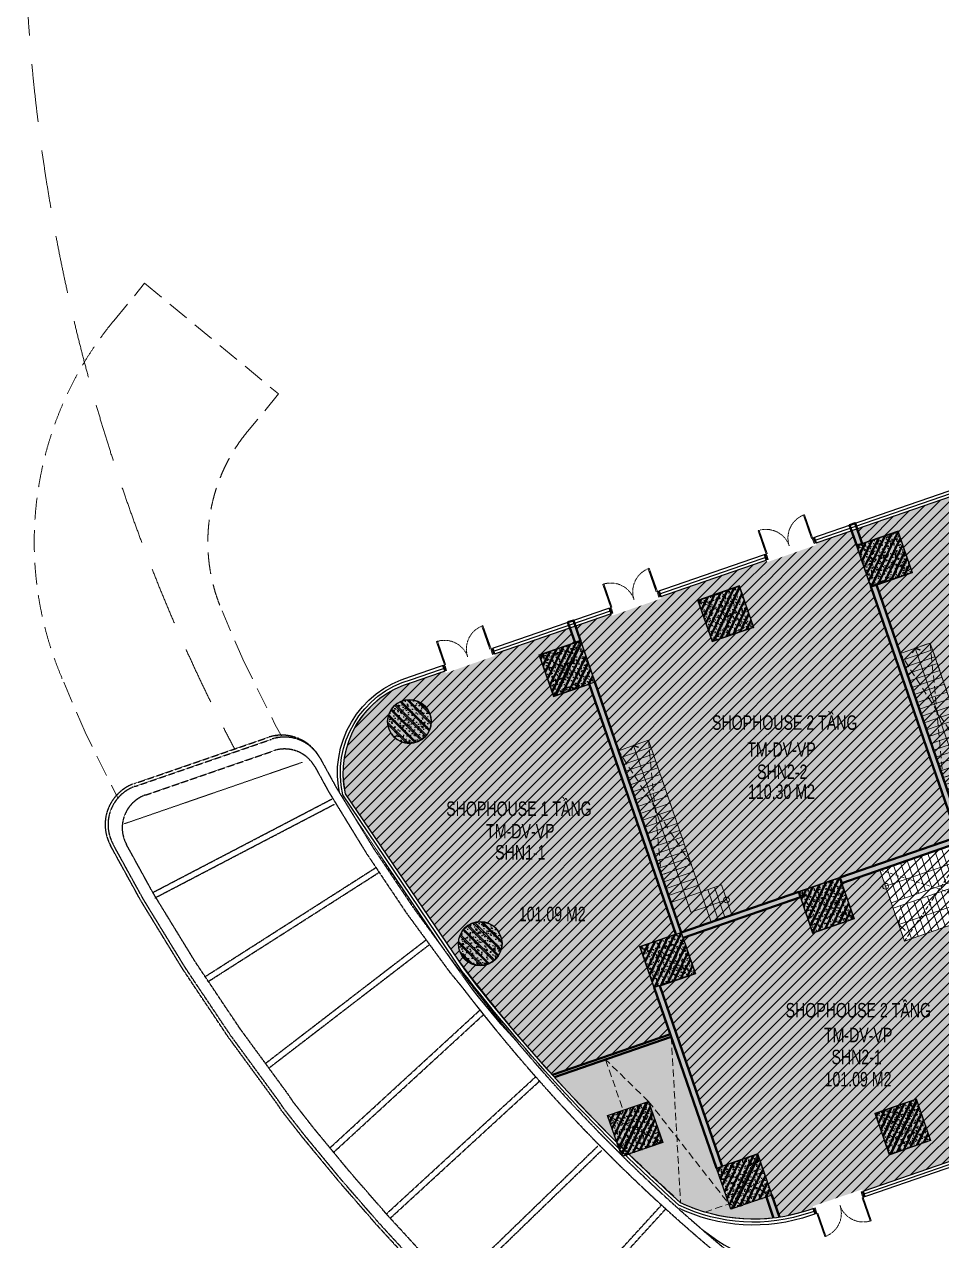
# Model space of a CAD drawing. Header units: millimetres. Extents: x -11451263 to 11578383104, y -507 to 1450429.
# Drawn here: x 11373543 to 11405246, y 1038542 to 1080557 of the extents above; entities that cross this region are included whole.
import ezdxf

# ---------------------------------------------------------------- set-up
doc = ezdxf.new("R2010")
doc.units = ezdxf.units.MM
doc.header["$MEASUREMENT"] = 0
for name, pattern in [('DASH', [0.35, 0.25, -0.1]), ('DASH2-1', [3, 2, -1]), ('DASHED2', [0.375, 0.25, -0.125]), ('HIDDEN', [0.375, 0.25, -0.125]), ('HIDDEN2', [0.1875, 0.125, -0.0625])]:
    doc.linetypes.add(name, pattern=pattern)
doc.layers.get('0').update_dxf_attribs({"linetype": 'CONTINUOUS', "lineweight": 13})
doc.layers.get('Defpoints').update_dxf_attribs({"color": 5, "linetype": 'CONTINUOUS', "lineweight": 13})
for name, color, linetype in [('A-GLAZ', 135, 'CONTINUOUS'), ('AFP-KERB-LINE', 2, 'CONTINUOUS'), ('canopy', 2, 'DASH'), ('xref.asix of  podium$0$xref.asix of  podium$0$AUDIT_I_220805193045-5', 6, 'CONTINUOUS'), ('xref.asix of  podium$0$xref.asix of  podium$0$KC2-DIM', 251, 'CONTINUOUS'), ('xref.asix of  podium$0$xref.asix of  podium$0$KT-Net cot vach', 6, 'CONTINUOUS')]:
    doc.layers.add(name, color=color, linetype=linetype)
for name, color, linetype, lineweight in [('CUA', 37, 'CONTINUOUS', 13), ('D-building block', 8, 'CONTINUOUS', 13), ('DO DIEN TICH THONG THUY', 141, 'CONTINUOUS', 13), ('KAKA FIX', 2, 'CONTINUOUS', 13), ('KT-Chu viet', 255, 'CONTINUOUS', 20), ('KT-Chu viet 2', 6, 'CONTINUOUS', 20), ('KT-Kich thuoc', 159, 'CONTINUOUS', 18), ('KT-Net cat', 1, 'CONTINUOUS', 40), ('KT-Net khuat', 8, 'HIDDEN', 18), ('KT-Net thay', 7, 'CONTINUOUS', 25), ('KT-Net to mau', 159, 'CONTINUOUS', 18), ('SPE-MEP-HVAC', 140, 'CONTINUOUS', 0)]:
    doc.layers.add(name, color=color, linetype=linetype, lineweight=lineweight)
doc.styles.add('Xref_ST_MBDV Cot vach 30.7.2022$0$Arial', font='arial.ttf', dxfattribs={"width": 0.7})
pattern_1 = [(45, (0, 0), (-176.7766952966369, 176.7766952966369), [])]

# ---------------------------------------------------------------- blocks, each defined once
blk = doc.blocks.new('THANG SH')
at = {"layer": 'D-building block', "color": 3, "linetype": 'DASHED2', "ltscale": 1000}
for points in [[(-6640.500751799904, 1099.999999977648), (-2099.999999993481, -2.421438694000244e-08)], [(-2099.999999993481, 1099.999999977648), (-6640.500751800369, 2.980232238769531e-08)]]:
    blk.add_lwpolyline(points, dxfattribs=at)
blk.add_lwpolyline([(-6640.500751799904, 5.587935447692871e-09), (-6640.500751799438, 1099.999999955297), (-2099.999999993481, 1099.999999951571), (-2099.999999993015, -5.029141902923584e-08)], close=True, dxfattribs=at)
at = {"layer": 'Defpoints', "color": 252}
blk.add_line((6.05359673500061e-09, 1849.999999951571), (-4.656612873077393e-10, -3.725290298461914e-08), dxfattribs=at)
for points in [[(-6640.500751799438, 549.9999999776483), (-549.9999999925494, 549.9999999757856), (-549.9999999934807, 1849.999999947846)], [(-1099.999999993015, -4.470348358154297e-08), (-1099.999999992549, 1849.999999949709)], [(5.587935447692871e-09, 1849.999999951571), (-1099.999999993015, 1849.999999949709)], [(6.05359673500061e-09, 1599.999999951571), (-1099.999999993481, 1599.999999951571)], [(6.51925802230835e-09, 1349.999999951571), (-1099.999999993481, 1349.999999951571)], [(0, 1.862645149230957e-09), (-6640.500751799904, 8.734254341450418e-09), (-6640.500751799904, 1099.999999953434), (6.984919309616089e-09, 1099.999999953434)], [(-6390.500751799904, -4.842877388000488e-08), (-6390.500751799904, 1099.999999951571)], [(-6140.500751799438, -4.842877388000488e-08), (-6140.500751798972, 1099.999999953434)], [(-5890.500751798972, -4.842877388000488e-08), (-5890.500751798972, 1099.999999951571)], [(-5640.500751798972, -4.842877388000488e-08), (-5640.500751798972, 1099.999999953434)], [(-5390.500751798972, -4.656612873077393e-08), (-5390.500751798507, 1099.999999953434)], [(-5140.500751798507, -4.656612873077393e-08), (-5140.500751798507, 1099.999999951571)], [(-4849.999999996275, -4.656612873077393e-08), (-4849.999999996275, 1099.999999953434)], [(-4599.99999999674, -4.656612873077393e-08), (-4599.999999996275, 1099.999999951571)], [(-4349.999999996275, -4.656612873077393e-08), (-4349.999999996275, 1099.999999953434)], [(-4099.999999996275, -4.470348358154297e-08), (-4099.999999995809, 1099.999999953434)], [(-3849.999999995809, -4.470348358154297e-08), (-3849.999999995809, 1099.999999951571)], [(-3599.999999994878, -4.842877388000488e-08), (-3599.999999994412, 1099.999999953434)], [(-3349.999999994878, -4.842877388000488e-08), (-3349.999999994412, 1099.999999951571)], [(-3099.999999994412, -4.842877388000488e-08), (-3099.999999994412, 1099.999999951571)], [(-2849.999999994412, -4.842877388000488e-08), (-2849.999999994412, 1099.999999953434)], [(-2599.999999994412, -4.842877388000488e-08), (-2599.999999993946, 1099.999999951571)], [(-2349.999999993946, -4.842877388000488e-08), (-2349.999999993481, 1099.999999953434)], [(-2099.999999993481, -4.842877388000488e-08), (-2099.999999993481, 1099.999999953434)], [(-1849.999999993481, -4.842877388000488e-08), (-1849.999999993481, 1099.999999953434)], [(-1599.999999993481, -4.656612873077393e-08), (-1599.999999993481, 1099.999999953434)], [(-1349.999999993481, -4.656612873077393e-08), (-1349.999999992549, 1099.999999951571)]]:
    blk.add_lwpolyline(points, dxfattribs=at)
at = {"layer": 'Defpoints', "color": 252, "const_width": 50}
blk.add_lwpolyline([(-6520.500747120939, 699.0000000074506), (-6640.500751800835, 549.9999999757856), (-6520.500747121871, 400.9999999459833)], dxfattribs=at)
at = {"layer": 'Defpoints', "color": 252}
blk.add_circle((-549.9999999934807, 1849.999999945983), 100, dxfattribs=at)
blk = doc.blocks.new('ffff')
at = {"layer": 'D-building block', "color": 3, "linetype": 'DASHED2', "ltscale": 500}
for p, q in [((11403961.89998453, 1048892.26770256), (11406374.51445871, 1052475.812232629)), ((11403113.40055577, 1051349.918759848), (11407223.01388747, 1050018.161175341))]:
    blk.add_line(p, q, dxfattribs=at)
blk.add_lwpolyline([(11403961.89998453, 1048892.26770256), (11407223.01388747, 1050018.161175341), (11406374.51445871, 1052475.812232629), (11403113.40055577, 1051349.918759848)], close=True, dxfattribs=at)
at = {"layer": 'Defpoints'}
for p, q in [((11405240.21397074, 1052084.197111665), (11406088.71339887, 1049626.546056215)), ((11404058.65096242, 1051676.26469399), (11404450.26608338, 1050541.96420603)), ((11404294.96356409, 1051757.851177525), (11404686.57868505, 1050623.550689562)), ((11404531.27616575, 1051839.43766106), (11404922.89128671, 1050705.137173096)), ((11404767.58876741, 1051921.024144595), (11405159.20388838, 1050786.72365663)), ((11405003.90136908, 1052002.61062813), (11405395.51649004, 1050868.310140162)), ((11403349.71315743, 1051431.505243385), (11403741.32827839, 1050297.20475543)), ((11403586.0257591, 1051513.09172692), (11403977.64088006, 1050378.791238964)), ((11403822.33836076, 1051594.678210455), (11404213.95348172, 1050460.377722496)), ((11404751.84787125, 1050434.500610044), (11405143.46299221, 1049300.200122075)), ((11404988.16047291, 1050516.087093579), (11405379.77559388, 1049381.78660561)), ((11405224.47307458, 1050597.673577113), (11405616.08819554, 1049463.373089145)), ((11405460.78567624, 1050679.260060648), (11405852.4007972, 1049544.95957268)), ((11403806.5974646, 1050108.154675903), (11404198.21258556, 1048973.854187936)), ((11404042.91006626, 1050189.741159438), (11404434.52518722, 1049055.44067147)), ((11404279.22266792, 1050271.327642973), (11404670.83778889, 1049137.027155005)), ((11404515.53526959, 1050352.914126508), (11404907.15039055, 1049218.61363854))]:
    blk.add_line(p, q, dxfattribs=at)
at = {"layer": 'Defpoints', "color": 252}
blk.add_line((11403113.40055577, 1051349.918759851), (11403961.8999839, 1048892.267704401), dxfattribs=at)
at = {"layer": 'Defpoints'}
for points in [[(11403766.09242342, 1049459.417948383), (11406460.05608237, 1050389.50386068), (11406003.17177521, 1051712.854428163), (11403309.20811625, 1050782.768515864)], [(11405631.8290917, 1050949.896623696), (11403505.01567674, 1050215.618271901)], [(11405697.0982779, 1050760.846544183), (11403570.28486294, 1050026.568192371)], [(11403814.2302156, 1049748.980979328), (11403766.09242342, 1049459.417948386), (11403982.62471761, 1049261.231769511)]]:
    blk.add_lwpolyline(points, dxfattribs=at)
blk.add_circle((11403309.20811626, 1050782.768515859), 100, dxfattribs=at)
blk = doc.blocks.new('PQQQQQ')
at = {"layer": 'SPE-MEP-HVAC', "linetype": 'HIDDEN', "ltscale": 1000}
for p, q in [((-58660.48210121877, -138882.8575668941), (-58340.77324090339, -144609.2753576889)), ((-59446.49122935161, -141111.5500453939), (-60929.08319431171, -139666.0907530315)), ((-59445.80529857054, -141111.1450762742), (-56669.73173132353, -144649.042133661))]:
    blk.add_line(p, q, dxfattribs=at)
blk.add_lwpolyline([(-56668.99392901175, -144648.7874087935), (-58660.48210121877, -138882.8575668941), (-60929.08119439147, -139666.0900625599), (-60325.3412185777, -141414.8033080366), (-59445.80529857054, -141111.1450762742), (-58956.28639736027, -142529.0206862482), (-60128.36621044949, -142933.679048516), (-58340.77324090339, -144609.2753576889, 0.03864266024933982), (-57497.55353997461, -144934.8460641701)], format="xyb", close=True, dxfattribs=at)
blk = doc.blocks.new('*U137')
h = blk.add_hatch()
h.set_pattern_fill('VATLIEU04', color=250, scale=40, style=0, pattern_type=2)
h.set_pattern_definition([(49.99999999999999, (550, -550), (286.9040730403014, -25.10085399303804), [30, -330]), (355, (550, -550), (-55.50053344520001, 300.8768534800047), [24, -264]), (100.4514, (573.908672, -552.091736), (231.4037526856086, 275.7758168243814), [25.496076, -280.4568448]), (46.18420000000001, (550, -470), (426.8964194502578, -66.20760573160723), [45, -495]), (96.6356, (585.574698, -475.5173228), (373.8650822194813, 389.6471483601767), [38.2441152, -420.6852]), (351.1842, (550, -470), (373.8647780534509, 389.6474403701299), [36, -396]), (21, (590, -490), (238.7628208473847, -161.0475562661355), [30, -330]), (326.0000000000001, (590, -490), (97.32613276863269, 290.0600180187412), [24, -264]), (71.4514, (609.8968932, -503.4206424), (336.089051432596, 129.012198683981), [25.496076, -280.4568448]), (37.50000000000001, (550, -550), (4.863942126916267, 133.1575415325246), [0, -260.8, 0, -268, 0, -265]), (7.499999999999999, (550, -550), (105.2278149768594, 157.7646847529441), [0, -152.8, 0, -254.8, 0, -101]), (327.5, (460.8, -550), (213.5289744689636, -9.021948693751902), [0, -100, 0, -312, 0, -414]), (317.5, (420.8, -550), (233.2744677369545, 40.04199293292709), [0, -130, 0, -207.2, 0, -294]), (45, (550, -550), (-120.2081528017131, 120.2081528017131), []), (45, (550, -501), (-120.2081528017131, 120.2081528017131), [])])
h.paths.add_polyline_path([(-475, 475), (1025, 475), (1025, -1025), (-475, -1025)])
at = {"color": 6, "ltscale": 0.25}
blk.add_lwpolyline([(-475, 475), (1025, 475), (1025, -1025), (-475, -1025)], close=True, dxfattribs=at)
at = {"layer": 'Defpoints', "linetype": 'ByBlock', "ltscale": 30}
for p, q in [((1025, 475), (-475, -1025)), ((-475, 475), (1025, -1025))]:
    blk.add_line(p, q, dxfattribs=at)
blk = doc.blocks.new('xref.asix of  podium$0$xref.asix of  podium$0$C1500')
at = {"layer": 'xref.asix of  podium$0$xref.asix of  podium$0$KT-Net cot vach'}
h = blk.add_hatch(dxfattribs=at)
h.set_pattern_fill('1BETONG2-BOP', color=250, scale=50, style=0, pattern_type=2)
h.set_pattern_definition([(49.99999999999999, (103512.2201552597, -41871.032165007), (358.6300913003767, -31.37606749129755), [37.5, -412.5]), (355, (103512.2201552597, -41871.032165007), (-69.3756668065, 376.0960668500059), [30, -330]), (100.4514, (103542.1059952597, -41873.64683500701), (289.2546908570108, 344.7197710304768), [31.870095, -350.571056]), (46.18420000000001, (103512.2201552597, -41771.032165007), (533.6205243128222, -82.75950716450905), [56.25, -618.75]), (96.6356, (103556.6885277597, -41777.928818507), (467.3313527743517, 487.0589354502209), [47.805144, -525.8565]), (351.1842, (103512.2201552597, -41771.032165007), (467.3309725668136, 487.0593004626623), [45, -495]), (21, (103562.2201552597, -41796.032165007), (298.4535260592309, -201.3094453326694), [37.5, -412.5]), (226, (103562.2201552597, -41796.032165007), (335.9410612363429, -182.7699045802956), [29.99999999999999, -329.9999999999999]), (71.4514, (103587.0912717597, -41812.807968007), (420.111314290745, 161.2652483549762), [31.870095, -350.571056]), (67.5, (103512.2201552597, -41871.032165007), (-77.95809165226936, 147.1872309201324), [0, -326, 0, -335, 0, -331.25]), (4.500000000000002, (103512.2201552597, -41871.032165007), (141.6754619393668, 190.0515942692064), [0, -191, 0, -318.5, 0, -126.25]), (327.5, (103400.7201552597, -41871.032165007), (266.9112180862045, -11.27743586718988), [0, -125, 0, -390, 0, -517.5]), (317.5, (103350.7201552597, -41871.032165007), (291.5930846711931, 50.05249116615887), [0, -162.5, 0, -259, 0, -367.5]), (315, (103512.2201552597, -41871.032165007), (150.2601910021414, 150.2601910021414), []), (315, (103512.2201552597, -41809.782165007), (150.2601910021414, 150.2601910021414), [])])
h.paths.add_polyline_path([(-2387.629219849594, 22.25616056041326, 1), (-887.6292198495939, 22.25616056041326, 1)])
at = {"color": 6, "ltscale": 0.25}
blk.add_circle((-1637.629219849594, 22.25616056041326), 749.9999999999657, dxfattribs=at)
blk = doc.blocks.new('*U55')
h = blk.add_hatch()
h.set_pattern_fill('VATLIEU04', color=250, scale=40, style=0, pattern_type=2)
h.set_pattern_definition([(49.99999999999999, (550.0000000000146, 1549.999999999985), (286.9040730403014, -25.10085399303804), [30, -330]), (355, (550.0000000000146, 1549.999999999985), (-55.50053344520001, 300.8768534800047), [24, -264]), (100.4514, (573.9086720000146, 1547.908263999985), (231.4037526856086, 275.7758168243814), [25.496076, -280.4568448]), (46.18420000000001, (550.0000000000146, 1629.999999999985), (426.8964194502578, -66.20760573160723), [45, -495]), (96.6356, (585.5746980000147, 1624.482677199985), (373.8650822194813, 389.6471483601767), [38.2441152, -420.6852]), (351.1842, (550.0000000000146, 1629.999999999985), (373.8647780534509, 389.6474403701299), [36, -396]), (21, (590.0000000000146, 1609.999999999985), (238.7628208473847, -161.0475562661355), [30, -330]), (326.0000000000001, (590.0000000000146, 1609.999999999985), (97.32613276863269, 290.0600180187412), [24, -264]), (71.4514, (609.8968932000146, 1596.579357599985), (336.089051432596, 129.012198683981), [25.496076, -280.4568448]), (37.50000000000001, (550.0000000000146, 1549.999999999985), (4.863942126916267, 133.1575415325246), [0, -260.8, 0, -268, 0, -265]), (7.499999999999999, (550.0000000000146, 1549.999999999985), (105.2278149768594, 157.7646847529441), [0, -152.8, 0, -254.8, 0, -101]), (327.5, (460.8000000000145, 1549.999999999985), (213.5289744689636, -9.021948693751902), [0, -100, 0, -312, 0, -414]), (317.5, (420.8000000000145, 1549.999999999985), (233.2744677369545, 40.04199293292709), [0, -130, 0, -207.2, 0, -294]), (45, (550.0000000000146, 1549.999999999985), (-120.2081528017131, 120.2081528017131), []), (45, (550.0000000000146, 1598.999999999985), (-120.2081528017131, 120.2081528017131), [])])
h.paths.add_polyline_path([(-475, -474.9999999999998), (1025, -475.0000000000146), (1025.000000000015, 1024.999999999985), (-474.9999999999854, 1025)])
at = {"color": 6, "ltscale": 0.25}
blk.add_lwpolyline([(-475, -474.9999999999998), (1025, -475.0000000000146), (1025.000000000015, 1024.999999999985), (-474.9999999999854, 1025)], close=True, dxfattribs=at)
at = {"layer": 'Defpoints', "linetype": 'ByBlock', "ltscale": 30}
for p, q in [((1025, -475.0000000000146), (-474.9999999999854, 1025)), ((-475, -474.9999999999998), (1025.000000000015, 1024.999999999985))]:
    blk.add_line(p, q, dxfattribs=at)
blk = doc.blocks.new('xref.asix of  podium$0$xref.asix of  podium$0$MBCot-PN-flat-22')
at = {"layer": 'xref.asix of  podium$0$xref.asix of  podium$0$AUDIT_I_220805193045-5', "linetype": 'ByBlock', "xscale": -1, "rotation": 289.0471379540017}
blk.add_blockref('*U55', (9284.67389166914, -15387.44053781207), dxfattribs=at)
at = {"layer": 'xref.asix of  podium$0$xref.asix of  podium$0$KC2-DIM'}
for p in [(3292.39369536005, -984.9366813460365), (5739.881037034094, -8656.20833768486)]:
    blk.add_blockref('xref.asix of  podium$0$xref.asix of  podium$0$C1500', p, dxfattribs=at)
at = {"layer": 'xref.asix of  podium$0$xref.asix of  podium$0$KT-Net cot vach', "rotation": 19.04713795399666}
for p in [(17721.48715347238, 4822.358175267698), (12239.03479451314, 2929.551755063003), (6756.582437444478, 1036.745336057153), (15714.61931190267, -7137.365755932406), (10232.16695333645, -9030.172173941275), (18358.02137764543, -14793.89404792245), (12875.56901918165, -16686.70046581817)]:
    blk.add_blockref('*U137', p, dxfattribs=at)
blk = doc.blocks.new('*U222')
at = {"layer": 'CUA'}
for p, q in [((11389388.80297694, 1059678.519636568), (11389426.61868196, 1059691.556984974)), ((11389619.567741, 1059070.533104254), (11389407.71082945, 1059685.038310771)), ((11387857.26692371, 1059150.507026216), (11387819.45121868, 1059137.46967781)), ((11388050.21598274, 1058529.483145496), (11387838.35907119, 1059143.988352013)), ((11389600.65988849, 1059064.014430051), (11389638.47559351, 1059077.051778457)), ((11388069.12383526, 1058536.001819699), (11388031.30813023, 1058522.964471293))]:
    blk.add_line(p, q, dxfattribs=at)
for points in [[(11389671.06896453, 1058982.512515895), (11389633.25325951, 1058969.475167489), (11389356.20960592, 1059773.05889913), (11389394.02531095, 1059786.096247537)], [(11388063.90150125, 1058428.425208731), (11388101.71720627, 1058441.462557137), (11387824.67355269, 1059245.046288778), (11387786.85784766, 1059232.008940372)], [(11389783.54956033, 1058809.66041732), (11389726.82600279, 1058790.104394711), (11389674.65238668, 1058941.437473768), (11389684.10631294, 1058944.69681087), (11389671.06896453, 1058982.512515895), (11389718.33859581, 1058998.809201403)], [(11388081.84283449, 1058222.97973914), (11388138.56639202, 1058242.53576175), (11388086.39277591, 1058393.868840807), (11388076.93884965, 1058390.609503706), (11388063.90150125, 1058428.425208731), (11388016.63186997, 1058412.128523223)]]:
    blk.add_lwpolyline(points, close=True, dxfattribs=at)
at = {"layer": 'CUA', "linetype": 'HIDDEN2'}
for centre, radius, start, end in [((11389671.06896453, 1058982.512515894), 849.9999998541881, 109.0221923855456, 199.022153134279), ((11388063.90150125, 1058428.42520873), 849.9999998530714, 19.02215313427902, 109.0221138238694)]:
    blk.add_arc(centre, radius, start, end, dxfattribs=at)
blk = doc.blocks.new('KHHFG-flat-30')
blk.add_wipeout([(-1755.433520911262, -689.4998415897134), (-1858.9792345480532, -388.7503806229215), (-165.59421178884816, 222.22195894713536), (-56.76490618474804, -93.93208265304543)]).dxf.layer = 'KT-Kich thuoc'
at = {"layer": 'KT-Net cat'}
for p, q in [((-144.7624373324215, 161.6439959092531), (-79.57569530233741, -27.43452921556309)), ((-1846.469163456932, -425.0366823666263), (-1781.282421426848, -614.1152074916754))]:
    blk.add_line(p, q, dxfattribs=at)
at = {"layer": 'CUA'}
blk.add_blockref('*U222', (-11389863.10447915, -1058837.166393539), dxfattribs=at)
blk = doc.blocks.new('*U226')
at = {"layer": 'CUA'}
for p, q in [((11400501.32640354, 1063511.107273351), (11400539.14210857, 1063524.144621757)), ((11400732.0911676, 1062903.120741037), (11400520.23425605, 1063517.625947554)), ((11398969.79035031, 1062983.094662999), (11398931.97464528, 1062970.057314593)), ((11399162.73940935, 1062362.070782279), (11398950.88249779, 1062976.575988796)), ((11400713.18331509, 1062896.602066834), (11400750.99902012, 1062909.63941524)), ((11399181.64726186, 1062368.589456482), (11399143.83155683, 1062355.552108076))]:
    blk.add_line(p, q, dxfattribs=at)
for points in [[(11400783.59239113, 1062815.100152678), (11400745.77668611, 1062802.062804272), (11400468.73303252, 1063605.646535913), (11400506.54873755, 1063618.68388432)], [(11399176.42492785, 1062261.012845514), (11399214.24063287, 1062274.05019392), (11398937.19697929, 1063077.633925561), (11398899.38127427, 1063064.596577155)], [(11400896.07298693, 1062642.248054103), (11400839.3494294, 1062622.692031494), (11400787.17581328, 1062774.025110551), (11400796.62973954, 1062777.284447653), (11400783.59239113, 1062815.100152678), (11400830.86202241, 1062831.396838186)], [(11399194.36626109, 1062055.567375924), (11399251.08981862, 1062075.123398533), (11399198.91620251, 1062226.45647759), (11399189.46227626, 1062223.197140489), (11399176.42492785, 1062261.012845514), (11399129.15529657, 1062244.716160006)]]:
    blk.add_lwpolyline(points, close=True, dxfattribs=at)
at = {"layer": 'CUA', "linetype": 'HIDDEN2'}
for centre, radius, start, end in [((11400783.59239113, 1062815.100152677), 849.9999998541881, 109.0221923855456, 199.022153134279), ((11399176.42492785, 1062261.012845513), 849.9999998530714, 19.02215313427902, 109.0221138238694)]:
    blk.add_arc(centre, radius, start, end, dxfattribs=at)
blk = doc.blocks.new('KHHFG-flat-32')
blk.add_wipeout([(-1755.433520911262, -689.4998415897134), (-1858.979234548286, -388.7503806229215), (-165.59421178698562, 222.22195894713536), (-56.76490618474804, -93.93208265304543)]).dxf.layer = 'KT-Kich thuoc'
at = {"layer": 'KT-Net cat'}
for p, q in [((-144.7624373324215, 161.6439959092531), (-79.57569530233741, -27.43452921556309)), ((-1846.469163456932, -425.0366823666263), (-1781.282421426848, -614.1152074916754))]:
    blk.add_line(p, q, dxfattribs=at)
at = {"layer": 'CUA'}
blk.add_blockref('*U226', (-11400975.62790575, -1062669.754030322), dxfattribs=at)
blk = doc.blocks.new('*U242')
at = {"layer": 'CUA'}
for p, q in [((11395137.09748371, 1061659.117665398), (11395174.91318873, 1061672.155013804)), ((11395367.86224777, 1061051.131133084), (11395156.00533622, 1061665.636339601)), ((11393605.56143047, 1061131.105055046), (11393567.74572545, 1061118.067706639)), ((11393798.51048951, 1060510.081174326), (11393586.65357796, 1061124.586380843)), ((11395348.95439526, 1061044.612458881), (11395386.77010028, 1061057.649807287)), ((11393817.41834202, 1060516.599848529), (11393779.602637, 1060503.562500123))]:
    blk.add_line(p, q, dxfattribs=at)
for points in [[(11395419.3634713, 1060963.110544725), (11395381.54776627, 1060950.073196318), (11395104.50411269, 1061753.65692796), (11395142.31981772, 1061766.694276366)], [(11393812.19600802, 1060409.02323756), (11393850.01171304, 1060422.060585966), (11393572.96805946, 1061225.644317608), (11393535.15235443, 1061212.606969202)], [(11395531.8440671, 1060790.25844615), (11395475.12050956, 1060770.702423541), (11395422.94689345, 1060922.035502598), (11395432.4008197, 1060925.2948397), (11395419.3634713, 1060963.110544725), (11395466.63310258, 1060979.407230232)], [(11393830.13734125, 1060203.57776797), (11393886.86089879, 1060223.13379058), (11393834.68728268, 1060374.466869637), (11393825.23335642, 1060371.207532535), (11393812.19600802, 1060409.02323756), (11393764.92637673, 1060392.726552053)]]:
    blk.add_lwpolyline(points, close=True, dxfattribs=at)
at = {"layer": 'CUA', "linetype": 'HIDDEN2'}
for centre, radius, start, end in [((11395419.3634713, 1060963.110544724), 849.9999998541881, 109.0221923855456, 199.022153134279), ((11393812.19600802, 1060409.02323756), 849.9999998530714, 19.02215313427902, 109.0221138238694)]:
    blk.add_arc(centre, radius, start, end, dxfattribs=at)
blk = doc.blocks.new('KHHFG-flat-40')
blk.add_wipeout([(-1755.4335209131245, -689.4998415897134), (-1858.979234548286, -388.7503806229215), (-165.5942117907108, 222.22195894690253), (-56.76490618474804, -93.93208265304543)]).dxf.layer = 'KT-Kich thuoc'
at = {"layer": 'KT-Net cat'}
for p, q in [((-144.7624373324215, 161.6439959092531), (-79.57569530233741, -27.43452921556309)), ((-1846.469163456932, -425.0366823666263), (-1781.282421426848, -614.1152074916754))]:
    blk.add_line(p, q, dxfattribs=at)
at = {"layer": 'CUA'}
blk.add_blockref('*U242', (-11395611.39898592, -1060817.764422369), dxfattribs=at)
blk = doc.blocks.new('*U260')
at = {"layer": 'CUA'}
for p, q in [((11402529.82639856, 1039931.245228234), (11402567.63920733, 1039944.290974395)), ((11402548.73280295, 1039937.768101314), (11402760.72617802, 1039323.309958936)), ((11400998.40764364, 1039402.89250881), (11400960.59483487, 1039389.846762649)), ((11400979.50123926, 1039396.369635729), (11401191.49461433, 1038781.911493351)), ((11402741.81977363, 1039316.787085855), (11402779.6325824, 1039329.832832016)), ((11401210.40101871, 1038788.434366431), (11401172.58820994, 1038775.38862027))]:
    blk.add_line(p, q, dxfattribs=at)
for points in [[(11402517.037884, 1040244.26447645), (11402460.31867084, 1040224.695857209), (11402512.52589358, 1040073.374368551), (11402521.97909577, 1040076.635805091), (11402535.02484193, 1040038.822996321), (11402582.29085289, 1040055.130179022)], [(11402535.02484193, 1040038.822996321), (11402497.21203316, 1040025.77725016), (11402774.43413903, 1039222.255063929), (11402812.2469478, 1039235.30081009)], [(11400815.46148961, 1039657.205899302), (11400872.18070277, 1039676.774518543), (11400924.3879255, 1039525.453029885), (11400914.93472331, 1039522.191593345), (11400927.98046947, 1039484.378784575), (11400880.71445851, 1039468.071601874)], [(11400927.98046947, 1039484.378784575), (11400965.79327824, 1039497.424530736), (11401243.01538411, 1038693.902344505), (11401205.20257534, 1038680.856598344)]]:
    blk.add_lwpolyline(points, close=True, dxfattribs=at)
at = {"layer": 'CUA', "linetype": 'HIDDEN2'}
for centre, radius, start, end in [((11400927.98046947, 1039484.378784575), 849.9999998530715, 289.0349166076033, 19.03487733111922), ((11402535.02484193, 1040038.822996323), 849.9999998541882, 199.0348773311192, 289.0348380372319)]:
    blk.add_arc(centre, radius, start, end, dxfattribs=at)
blk = doc.blocks.new('KHHFG-flat-49')
blk.add_wipeout([(-1807.2631552089003, -539.2186622378647), (-1703.3991353567685, -839.8583443553653), (6.599256508053031, -277.05683862639125), (-102.60056086257032, 38.969419245724794)]).dxf.layer = 'KT-Kich thuoc'
at = {"layer": 'KT-Net cat'}
for p, q in [((-14.34086990170181, -216.5162444867892), (-79.56960070505738, -27.45220063510351)), ((-1715.917264565825, -803.5748217313085), (-1781.145995371044, -614.5107778795063))]:
    blk.add_line(p, q, dxfattribs=at)
at = {"layer": 'CUA'}
blk.add_blockref('*U260', (-11402596.63516854, -1040271.64761232), dxfattribs=at)
blk = doc.blocks.new('WWW')
at = {"layer": 'Defpoints', "linetype": 'DASH2-1', "lineweight": 13, "ltscale": 1000, "flags": 128}
blk.add_lwpolyline([(11429816.83619249, 1022160.11654377), (11450185.49670112, 1019986.391927242), (11488615.66733754, 1021167.255579472), (11491469.21243858, 1024811.360972404), (11462655.78743005, 1159053.890039921), (11457975.31629252, 1176930.890178204), (11455625.97722399, 1177744.852323532), (11446686.1578691, 1170981.351434231), (11423166.61122441, 1153069.948107719), (11399484.09766066, 1135982.713739872, 0.6848770391193201), (11429816.83619249, 1022160.116543293)], format="xyb", dxfattribs=at)
blk = doc.blocks.new('jghjghjgh')
at = {"layer": 'Defpoints', "linetype": 'HIDDEN', "ltscale": 3000}
blk.add_line((11383027.37431802, 1054888.669722705), (11377272.165939, 1052901.695216428), dxfattribs=at)
blk.add_lwpolyline([(11388589.65648426, 1037526.164439919), (11386667.61366845, 1039562.276277306), (11384831.50083579, 1041676.203822377), (11383084.46448399, 1043864.322645429), (11381408.60489152, 1046151.466082188), (11379872.46175823, 1048443.49804547), (11378431.10700449, 1050796.292707233), (11376887.08853104, 1053601.250150748), (11375641.59542419, 1056108.987561467), (11374864.99689457, 1057927.041342103, -0.2813686873999814), (11376632.96796107, 1070316.444294551), (11377701.82274736, 1071610.711941653), (11382328.15981796, 1067790.109200044), (11381259.30503168, 1066495.841552942, 0.2817166481079367), (11380378.38576372, 1060294.035833456), (11381091.76899268, 1058623.972052756), (11382204.4562346, 1056383.632537714), (11383620.1748915, 1053811.752309022), (11384924.76610407, 1051682.203540578), (11386322.74016953, 1049596.329397453), (11387850.83205767, 1047510.85317472), (11389442.81235466, 1045516.938136739), (11391115.99077577, 1043590.59794169), (11392867.47210183, 1041735.17004402), (11394694.25461554, 1039953.835560107), (11396593.20741198, 1038249.648662524)], format="xyb", dxfattribs=at)
blk = doc.blocks.new('jghhjkghjkgj')
at = {"true_color": 0xf28888}
h = blk.add_hatch(color=11, dxfattribs=at)
h.dxf.hatch_style = 1
edge = h.paths.add_edge_path()
edge.add_line((11403961.90309035, 1048892.26777932), (11405710.61354396, 1049496.006791222))
edge.add_line((11405710.61354396, 1049496.006791222), (11408224.15242749, 1042215.622992323))
edge.add_line((11408224.15242749, 1042215.622992323), (11400577.78147976, 1039575.72773049))
edge.add_arc((11398745.13558727, 1045138.074283159), 5856.474207171867, 244.4622930393188, 288.2356829216565, ccw=False)
edge.add_arc((11436797.52144671, 1084934.415708308), 60652.85856034469, 224.5120973116476, 228.0095873666508, ccw=False)
edge.add_arc((11431002.69622074, 1079604.000773733), 52784.26186654899, 216.1300169284065, 224.795826820208, ccw=False)
edge.add_line((11388369.84572073, 1048481.366581889), (11384647.52627568, 1053969.834133534))
edge.add_arc((11387825.31831517, 1054695.709248949), 3259.640613539076, 105.52673416934661, 192.8668219587496, ccw=False)
edge.add_line((11386952.75171604, 1057836.391413628), (11416370.1802533, 1067978.348698285))
edge.add_arc((11428750.05599329, 1032069.687316697), 37982.80249738275, 104.3521100977159, 109.0221531273263, ccw=False)
edge.add_arc((11424646.73582796, 1048106.700310776), 21429.16174522462, 81.54525537033811, 104.3521100977182, ccw=False)
edge.add_line((11427797.42660182, 1069302.97641651), (11443616.5113984, 1065191.577135443))
edge.add_arc((11442917.81491306, 1062503.261505412), 2777.628071806724, 20.29044045485051, 75.4310857702688, ccw=False)
edge.add_line((11445523.08229189, 1063466.485046504), (11447601.05638816, 1057460.138766192))
edge.add_line((11447601.05638816, 1057460.138766192), (11437230.69785909, 1053879.791882989))
edge.add_line((11437230.69785909, 1053879.791882989), (11434313.16518722, 1062330.330527205))
edge.add_line((11434313.16518722, 1062330.330527205), (11428545.40373481, 1060344.656966914))
edge.add_line((11428545.40373481, 1060344.656966913), (11422779.37186109, 1058353.945248582))
edge.add_line((11422779.37186109, 1058353.945248582), (11422845.5055737, 1058162.391096265))
edge.add_line((11422845.5055737, 1058162.391096265), (11419195.25955339, 1056902.150488165))
edge.add_line((11419195.25955339, 1056902.150488165), (11418348.1959274, 1056609.703356331))
edge.add_line((11418348.1959274, 1056609.703356331), (11416693.8634448, 1056038.548162327))
edge.add_line((11416693.8634448, 1056038.548162328), (11413085.79511564, 1054792.869323159))
edge.add_line((11413085.79511564, 1054792.869323159), (11413020.5262329, 1054981.918523721))
edge.add_line((11413020.5262329, 1054981.918523721), (11406309.24835958, 1052664.862396218))
edge.add_line((11406309.24835958, 1052664.862396218), (11406374.51755381, 1052475.812293464))
edge.add_line((11406374.51755381, 1052475.812293464), (11403113.40366536, 1051349.918825686))
edge.add_line((11403113.40366536, 1051349.918825686), (11403961.90309035, 1048892.26777932))
at = {"elevation": 3.131082881101363e-10}
blk.add_lwpolyline([(11408224.15242749, 1042215.622992323), (11400577.78147976, 1039575.72773049, -0.1933543733050639), (11396220.38024787, 1039853.767269419, -0.01526186404230236), (11393545.81972723, 1042413.132215089, -0.03782975920017396), (11388369.84572073, 1048481.366581889), (11384647.52627568, 1053969.834133534, -0.4006806716163357), (11386952.75171604, 1057836.391413628), (11416370.1802533, 1067978.348698285, -0.02037972752601731)], format="xyb", dxfattribs=at)
blk.add_lwpolyline([(11406374.51755381, 1052475.812293464), (11403113.40366536, 1051349.918825686), (11403961.90309035, 1048892.26777932), (11405710.61354396, 1049496.006791222)], dxfattribs=at)
blk = doc.blocks.new('khgklh')
at = {"ltscale": 5}
blk.add_wipeout([(-47278.18912207483, -41471.12722313382), (-48089.484957259156, -42142.08837353172), (-48288.67031115852, -42889.00286428085), (-48102.73852866702, -43612.34560443474), (-47922.51660508287, -43939.74766264946), (-47058.48383604735, -45509.401905159124), (-45990.437687247984, -47252.82646520353), (-44814.74950312265, -49062.60001582385), (-43184.92007588037, -51386.17313538575), (-41470.319843968384, -53692.63750632329), (-38935.595576243475, -56681.24537455), (-36568.92276664637, -59127.539673744825), (-34131.86845097878, -61572.836340038695), (-31945.905914274983, -63537.47932850512), (-29309.065346600524, -65696.49088001544), (-26544.794602526355, -67760.20985788747), (-25001.57704249961, -68829.99487190816), (-24083.316211557023, -69309.65156913328), (-23284.20832861402, -69358.85880683281), (-22412.891320336617, -69025.63099234027), (-21934.629451861612, -68557.42965265422), (-19706.29760541395, -65080.899354779285), (-19455.031721604995, -64306.783374937135), (-19477.059631615884, -63626.91752529553), (-19788.1433051359, -62873.0295884976), (-20106.830864846714, -62517.28609241512), (-20810.51578617844, -62002.72493344353), (-24039.340480445862, -59768.953578929795), (-27591.749988206135, -56932.95345295036), (-30997.0123507702, -53750.46678262186), (-35200.27143942007, -49171.801879222396), (-37646.78798609228, -45747.47350595112), (-40028.5476658004, -42053.133123464664), (-40881.254089072354, -40556.76540338634), (-41349.97237557732, -40053.00534104964), (-41813.27585067973, -39846.085734733744), (-42437.70609428547, -39820.94819633489), (-43756.883435966454, -40255.403276406374), (-47278.189122075215, -41471.12722313393)], dxfattribs=at).translate(0, 0, -4.458557435840575e-05)
at = {"layer": 'canopy', "ltscale": 5}
for p, q in [((-47278.1891215872, -41471.12722296547, -4.458557435840575e-05), (-42674.02242050134, -39881.54761466361, -4.458557435840575e-05)), ((-47245.55453422293, -41565.65226571984, -4.458557435840575e-05), (-42545.46769347228, -39942.95641567349, -4.458557435840575e-05)), ((-40870.43539264239, -40576.08051567734, -4.458557435840575e-05), (-40312.6955829002, -41589.30442288332, -4.458557435840575e-05)), ((-40312.6955829002, -41589.30442288332, -4.458557435840575e-05), (-39026.33950916119, -43689.08707220573, -4.458557435840575e-05)), ((-46652.34396710806, -45238.97424744652, -4.458557435840575e-05), (-40449.77227657661, -42002.92922184756, -4.458557435840575e-05)), ((-46569.12538583018, -45421.14046479552, -4.458557435840575e-05), (-40361.34937890247, -42182.38021024992, -4.458557435840575e-05)), ((-47058.48383604735, -45509.401905159, -4.458557435840575e-05), (-48102.73852866702, -43612.34560443484, -4.458557435840575e-05)), ((-46971.9993712604, -45459.1442451342, -4.458557435840575e-05), (-48015.13398083299, -43564.12275509117, -4.458557435840575e-05)), ((-39026.33950916119, -43689.08707220573, -4.458557435840575e-05), (-37646.78798609227, -45747.473505951, -4.458557435840575e-05)), ((-44838.42237350717, -48143.90557834867, -8.917114871681149e-05), (-38941.4932486359, -44379.58493842697, -8.917114871681149e-05)), ((-44739.64363207854, -48318.12562098145, -8.917114871681149e-05), (-38837.76664260216, -44550.64649831783, -8.917114871681149e-05)), ((-45594.33515878022, -47899.40421580232, -4.458557435840575e-05), (-47058.48383604735, -45509.401905159, -4.458557435840575e-05)), ((-45510.13008634374, -47845.42579089419, -4.458557435840575e-05), (-46971.9993712604, -45459.1442451342, -4.458557435840575e-05)), ((-37646.78798609227, -45747.473505951, -4.458557435840575e-05), (-36138.39845851064, -47806.06076683884, -4.458557435840575e-05)), ((-42752.13727344759, -51141.50647328096, -4.458557435840575e-05), (-37205.72990554199, -46877.55897206534, -4.458557435840575e-05)), ((-42638.5501377359, -51306.45442147623, -4.458557435840575e-05), (-37087.48901324905, -47038.92922168388, -4.458557435840575e-05)), ((-43953.26159284078, -50168.38142724812, -4.458557435840575e-05), (-45510.13008634374, -47845.42579089419, -4.458557435840575e-05)), ((-36138.39845851064, -47806.06076683884, -4.458557435840575e-05), (-35387.04018811136, -48745.02558824362, -4.458557435840575e-05)), ((-44035.16384746693, -50225.79581584549, -4.458557435840575e-05), (-45594.33515878022, -47899.40421580232, -4.458557435840575e-05)), ((-40521.29893219657, -54056.55707355065), (-35335.71088017523, -49296.13660830329)), ((-40393.7678688895, -54210.97757382446), (-35210.96240353025, -49453.1115503019)), ((-42334.6763042938, -52546.55045492598, -4.458557435840575e-05), (-44035.16384746693, -50225.79581584549, -4.458557435840575e-05)), ((-42255.23684474267, -52485.77494609042, -4.458557435840575e-05), (-43953.26159284078, -50168.38142724812, -4.458557435840575e-05)), ((-38571.22579097934, -56338.79981343995), (-33413.07523434423, -51603.56723686389)), ((-38435.97337313183, -56486.13203485205), (-33277.82281649671, -51750.89945827599)), ((-42090.10230970196, -52738.60344058496, -4.458557435840575e-05), (-42255.23684474267, -52485.77494609042, -4.458557435840575e-05)), ((-41775.12265421636, -52492.05158674729), (-41080.62970030122, -53379.29355210171)), ((-42168.84722357243, -52800.24140404433, -4.458557435840575e-05), (-42334.6763042938, -52546.55045492598, -4.458557435840575e-05)), ((-41080.62970030122, -53379.29355210171), (-39841.16500207409, -54880.09464172821)), ((-36246.43560104072, -58815.54875485355), (-31266.93652279489, -53998.1214004372)), ((-36107.37282287329, -58959.28999364225), (-31127.87374462746, -54141.86263922614)), ((-39841.16500207409, -54880.09464172821), (-38562.83864487521, -56347.93604099506)), ((-33791.20279422402, -61206.848757862), (-29060.95620875247, -56030.73846889182)), ((-33643.56582737528, -61341.76845998073), (-28913.31924190372, -56165.65817101102)), ((-38562.83864487521, -56347.93604099506), (-37246.52672974579, -57781.81176471699))]:
    blk.add_line(p, q, dxfattribs=at)
at = {"layer": 'canopy', "ltscale": 5, "elevation": -4.458557435840575e-05}
blk.add_lwpolyline([(-41775.12265421636, -52492.05158674729), (-41937.47900651582, -52242.67291077948), (-43625.6525743138, -49938.72387288942), (-45173.3097966183, -47629.51209122711), (-46626.06151211262, -45258.11360503733), (-47550.21546341479, -43579.23958268762, -0.4651603009352576), (-46890.57593774982, -41866.26487751259), (-42478.2495158352, -40342.91775298375, -0.3650383502226269), (-41035.37989348359, -40898.54407391208), (-40572.1489772629, -41740.07740295213), (-39278.95472644828, -43851.0223469676), (-37892.49474999495, -45919.7166717106), (-36376.71683718637, -47988.38729331421), (-35952.96340843104, -48502.4425255704)], format="xyb", dxfattribs=at)
blk.add_lwpolyline([(-35550.20697770827, -49023.56997803436), (-34797.6578781344, -49966.11868250242), (-34786.03412917256, -49979.5011733115)], dxfattribs=at)
at = {"layer": 'canopy', "ltscale": 5}
blk.add_lwpolyline([(-20359.3869128041, -62290.96361325809, -0.02880441446236033), (-26053.90523550846, -58210.56521315651, -0.05843082379211505), (-35387.04018811136, -48745.02558824362)], format="xyb", dxfattribs=at)
for points in [[(-42168.84722357243, -52800.24140404433), (-41470.31984396838, -53692.63750632328), (-40222.51922014728, -55203.53211957484), (-38935.59557624348, -56681.24537455), (-37610.43090544268, -58124.76452039636)], [(-42090.10230970196, -52738.60344058496), (-41392.38181524351, -53629.96871546924), (-40146.24837652594, -55138.84462401469), (-38861.04418997839, -56614.58350783063), (-37537.65007030405, -58056.17396926007)]]:
    blk.add_lwpolyline(points, dxfattribs=at)
for centre, radius, start, end in [((-42184.50361007079, -41299.42325597815, -4.458557435840575e-05), 1500, 28.83104985953108, 109.0471343053237), ((-42088.58347040415, -41266.3070142339, -4.458557435840575e-05), 1399.999999999563, 28.83104985953108, 109.0471343053237), ((-46788.67031115852, -42889.00286428095, -4.458557435840575e-05), 1499.999999999765, 109.0471343053237, 208.8310498595311), ((-46788.67031115852, -42889.00286428165, -4.458557435840575e-05), 1399.999999999298, 109.0471343053237, 208.8310498595311), ((9640.171443359926, -13681.71893783449), 57369.12703525322, 217.3699618016917, 231.2839867652091)]:
    blk.add_arc(centre, radius, start, end, dxfattribs=at)

msp = doc.modelspace()

# ---------------------------------------------------------------- hatches: boundary and pattern name
at = {"layer": 'DO DIEN TICH THONG THUY'}
h = msp.add_hatch(dxfattribs=at)
h.set_pattern_fill('ANSI31', color=256, scale=2000)
h.set_pattern_definition(pattern_1)
h.paths.add_polyline_path([(11402335.59980804, 1063139.784980925), (11402509.60981063, 1062635.770655961), (11403740.93497877, 1063060.8833662), (11404240.24456562, 1061614.649353031), (11403011.41594864, 1061190.399558232), (11405987.69110889, 1052569.71515183), (11415175.52514422, 1055741.797662139), (11414597.89314643, 1057414.889996649), (11413369.07040201, 1056990.641243515), (11412869.76112628, 1058436.874355525), (11414098.58356659, 1058861.123989486), (11412199.25028515, 1064362.481196164), (11410970.42754071, 1063938.232443025), (11410471.11826499, 1065384.465555035), (11411699.9407053, 1065808.715188997), (11411527.31431726, 1066308.721919351)])
h = msp.add_hatch(dxfattribs=at)
h.set_pattern_fill('ANSI31', color=256, scale=2000)
h.set_pattern_definition(pattern_1)
h.paths.add_polyline_path([(11396812.24987665, 1060668.766811793), (11398258.48299882, 1061168.076091025), (11398757.79227803, 1059721.842968913), (11397311.55915801, 1059222.533683445)], flags=16)
h.paths.add_polyline_path([(11402118.62261103, 1063064.97988839), (11392597.85578051, 1059782.59881997), (11396251.61204521, 1049208.352073263), (11405770.28079022, 1052494.654648178)])
h = msp.add_hatch(dxfattribs=at)
h.set_pattern_fill('ANSI31', color=256, scale=2000)
h.set_pattern_definition(pattern_1)
edge = h.paths.add_edge_path(flags=16)
edge.add_arc((11386851.06168972, 1056473.271318552), 765, 0, 360)
edge = h.paths.add_edge_path(flags=16)
edge.add_arc((11389298.5490314, 1048801.999662213), 765, 0, 360)
edge = h.paths.add_edge_path()
edge.add_line((11392380.81187698, 1059707.770729686), (11392558.5573583, 1059200.188402235))
edge.add_line((11392558.5573583, 1059200.188402235), (11391329.79744818, 1058775.960356761))
edge.add_line((11391329.79744818, 1058775.960356761), (11391829.10672393, 1057329.727244678))
edge.add_line((11391829.10672393, 1057329.727244678), (11393057.93225048, 1057753.976965361))
edge.add_line((11393057.93225048, 1057753.976965361), (11396034.20745931, 1049133.292560985))
edge.add_line((11396034.20745931, 1049133.292560985), (11394805.38196057, 1048709.042856926))
edge.add_line((11394805.38196057, 1048709.042856926), (11395849.63637924, 1045684.393850966))
edge.add_line((11395849.63637924, 1045684.393850966), (11391785.4324829, 1044281.235037478))
edge.add_arc((11436797.52144572, 1084934.415707464), 60652.85855904296, 217.6283936722482, 222.0871294146179, ccw=False)
edge.add_line((11388761.23499583, 1047903.557825318), (11384645.21061536, 1053980.052713049))
edge.add_arc((11387825.31933937, 1054695.710046317), 3259.640611350928, 105.52673420990041, 192.6826620345626, ccw=False)
edge.add_line((11386952.75273861, 1057836.392208269), (11392380.81187698, 1059707.770729686))
h = msp.add_hatch(dxfattribs=at)
h.set_pattern_fill('ANSI31', color=256, scale=2000)
h.set_pattern_definition(pattern_1)
h.paths.add_polyline_path([(11402931.23638487, 1042945.320982945), (11404377.46950705, 1043444.630262177), (11404876.77878626, 1041998.397140065), (11403430.54566624, 1041499.087854597)], flags=16)
edge = h.paths.add_edge_path()
edge.add_line((11408210.72328172, 1042208.556581312), (11405691.53929179, 1049505.29124781))
edge.add_line((11405691.53929179, 1049505.29124781), (11407203.93993929, 1050027.444743409))
edge.add_line((11407203.93993929, 1050027.444743409), (11406365.23088918, 1052456.738286676))
edge.add_line((11406365.23088918, 1052456.738286676), (11401809.12670205, 1050883.751841469))
edge.add_line((11401809.12670205, 1050883.751841469), (11402233.37672053, 1049654.925431994))
edge.add_line((11402233.37672053, 1049654.925431994), (11400787.14363049, 1049155.616163853))
edge.add_line((11400787.14363049, 1049155.616163853), (11400362.89082778, 1050384.441612069))
edge.add_line((11400362.89082778, 1050384.441612069), (11396326.67434351, 1048990.945423447))
edge.add_line((11396326.67434351, 1048990.945423447), (11396750.92434528, 1047762.119016424))
edge.add_line((11396750.92434528, 1047762.119016424), (11395522.09883337, 1047337.869299713))
edge.add_line((11395522.09883337, 1047337.869299713), (11397666.19165173, 1041127.574140877))
edge.add_line((11397666.19165173, 1041127.574140877), (11398895.01715939, 1041551.823848012))
edge.add_line((11398895.01715939, 1041551.823848012), (11399654.29526447, 1039352.599469404))
edge.add_arc((11398745.13558727, 1045138.074283186), 5856.474207197725, 278.9307218792754, 289.0104378398894)
edge.add_line((11400652.82582986, 1039601.016573726), (11408210.72328172, 1042208.556581312))

# ---------------------------------------------------------------- linework, layer by layer
at = {"layer": 'A-GLAZ'}
for points in [[(11408257.5376795, 1042118.923693405), (11400685.44019602, 1039506.484552063, -0.1974962957369978), (11396164.18420374, 1039769.80868313, -0.04539954982376057), (11388680.16171141, 1047844.935860819), (11384551.88787507, 1053939.514644354, -0.4011286979834114), (11386923.02220936, 1057931.918464607), (11416336.49302554, 1068072.511284725, -0.1205241289836079), (11427816.29366604, 1069401.396149478), (11436774.90765026, 1067073.041534296)], [(11408224.90308533, 1042213.448736234), (11400652.82583062, 1039601.016573989, -0.1968635698068651), (11396220.38024787, 1039853.767269419, -0.0453275073921259), (11388761.23499583, 1047903.557825318), (11384645.21061536, 1053980.052713049, -0.3997484162930124), (11386952.75273861, 1057836.392208269), (11416370.18127589, 1067978.349492936, -0.1204683313511788), (11427797.42762439, 1069302.977211153), (11436748.26593717, 1066976.643502387)], [(11408290.17227366, 1042024.398650575), (11400718.05456143, 1039411.952530137, -0.1981128104978065), (11396107.90792437, 1039685.926823595, -0.0454709095100691), (11388599.08701022, 1047786.315987907), (11384458.72605895, 1053898.739002985, -0.4024491153328594), (11386893.24934351, 1058027.430124973), (11416302.80702422, 1068166.673851891)]]:
    msp.add_lwpolyline(points, format="xyb", dxfattribs=at)
at = {"layer": 'AFP-KERB-LINE'}
msp.add_arc((11436101.60510883, 1083795.663318363), 61862.56277855619, 213.7890065123352, 213.7893732719562, dxfattribs=at)
at = {"layer": 'Defpoints', "color": 252}
msp.add_lwpolyline([(11405710.61323623, 1049496.007682555), (11403961.8999839, 1048892.26770439)], dxfattribs=at)
at = {"layer": 'DO DIEN TICH THONG THUY'}
for points in [[(11402335.59980804, 1063139.784980925), (11402509.60981063, 1062635.770655961), (11403740.93497877, 1063060.8833662), (11404240.24456562, 1061614.649353031), (11403011.41594864, 1061190.399558232), (11405987.69110889, 1052569.71515183), (11415175.52514422, 1055741.797662139), (11414597.89314643, 1057414.889996649), (11413369.07040201, 1056990.641243515), (11412869.76112628, 1058436.874355525), (11414098.58356659, 1058861.123989486), (11412199.25028515, 1064362.481196164), (11410970.42754071, 1063938.232443025), (11410471.11826499, 1065384.465555035), (11411699.9407053, 1065808.715188997), (11411527.31431726, 1066308.721919351)], [(11402118.62261103, 1063064.97988839), (11392597.85578051, 1059782.59881997), (11396251.61204521, 1049208.352073263), (11405770.28079022, 1052494.654648178)], [(11396812.24987665, 1060668.766811793), (11398258.48299882, 1061168.076091025), (11398757.79227803, 1059721.842968913), (11397311.55915801, 1059222.533683445)], [(11402931.23638487, 1042945.320982945), (11404377.46950705, 1043444.630262177), (11404876.77878626, 1041998.397140065), (11403430.54566624, 1041499.087854597)]]:
    msp.add_lwpolyline(points, close=True, dxfattribs=at)
for points in [[(11392380.81187698, 1059707.770729686), (11392558.5573583, 1059200.188402235), (11391329.79744818, 1058775.960356761), (11391829.10672393, 1057329.727244678), (11393057.93225048, 1057753.976965361), (11396034.20745931, 1049133.292560985), (11394805.38196057, 1048709.042856926), (11395849.63637924, 1045684.393850966), (11391785.4324829, 1044281.235037478, -0.01945735968401302), (11388761.23499583, 1047903.557825318), (11384645.21061536, 1053980.052713049, -0.3997484162927911), (11386952.75273861, 1057836.392208269)], [(11408210.72328172, 1042208.556581312), (11405691.53929179, 1049505.29124781), (11407203.93993929, 1050027.444743409), (11406365.23088918, 1052456.738286676), (11401809.12670205, 1050883.751841469), (11402233.37672053, 1049654.925431994), (11400787.14363049, 1049155.616163853), (11400362.89082778, 1050384.441612069), (11396326.67434351, 1048990.945423447), (11396750.92434528, 1047762.119016424), (11395522.09883337, 1047337.869299713), (11397666.19165173, 1041127.574140877), (11398895.01715939, 1041551.823848012), (11399654.29526447, 1039352.599469404, 0.04400943776370624), (11400652.82582986, 1039601.016573726)]]:
    msp.add_lwpolyline(points, format="xyb", close=True, dxfattribs=at)
for centre in [(11386851.06168972, 1056473.271318552), (11389298.5490314, 1048801.999662213)]:
    msp.add_circle(centre, 765, dxfattribs=at)
at = {"layer": 'KT-Net cat'}
for p, q in [((11393067.21581997, 1057773.050903277), (11396053.2814045, 1049124.008993922)), ((11393256.26590097, 1057838.320091071), (11396242.33118173, 1049189.279061561)), ((11400306.90517591, 1050592.565627419), (11396242.33118173, 1049189.279061561)), ((11400372.17436274, 1050403.515546089), (11396307.59761415, 1049000.228029277)), ((11400372.17436274, 1050403.51554609), (11400306.90517591, 1050592.565627419)), ((11395313.97480688, 1047281.883679864), (11397467.85800372, 1041043.231007997)), ((11395503.02488788, 1047347.152867658), (11397656.90808471, 1041108.500195791))]:
    msp.add_line(p, q, dxfattribs=at)
for points in [[(11402502.82309882, 1062617.55874546), (11402253.70482946, 1063327.901216078), (11402064.65474813, 1063262.632029249), (11402313.77301748, 1062552.289558629)], [(11405789.35745984, 1052485.372021725), (11402803.29191869, 1061134.413948655), (11402992.34200002, 1061199.683135483), (11405978.40754117, 1052550.641208553)], [(11392766.74391142, 1059256.195620623), (11392517.62564207, 1059966.53809124), (11392328.57556074, 1059901.268904411), (11392577.69383009, 1059190.926433792)], [(11401724.78078588, 1051082.084528638), (11406309.24527189, 1052664.862313962), (11406374.51445872, 1052475.812232632), (11401790.04997271, 1050893.034447308)]]:
    msp.add_lwpolyline(points, close=True, dxfattribs=at)
for points in [[(11391796.36013003, 1044269.138976291), (11395868.7103244, 1045675.110283979)], [(11391869.32621814, 1044188.538308932), (11395901.3449183, 1045580.58524348)], [(11399186.20241211, 1040049.605104994), (11399437.18806221, 1039322.633327291)], [(11399375.25249311, 1040114.874292788), (11399639.23652189, 1039350.253133714)]]:
    msp.add_lwpolyline(points, dxfattribs=at)
at = {"layer": 'KT-Net thay'}
msp.add_lwpolyline([(11396107.90792437, 1039685.926823595, 0.2439045336676132), (11403664.70561562, 1037258.323705433), (11416891.61681161, 1041818.443626517, -0.4300753487524684), (11428470.18972022, 1037297.908884607), (11431959.01760873, 1027216.007461658, 0.2618070915274689), (11440651.69393651, 1021759.336323082)], format="xyb", dxfattribs=at)

# ---------------------------------------------------------------- block references
msp.add_blockref('PQQQQQ', (11454561.83941956, 1184463.432958027, 7.243637258598273e-07))
at = {"layer": 'KAKA FIX', "rotation": 289.0471379542168}
for p in [(11405978.40754116, 1052550.641208549), (11396242.32842734, 1049189.27811055)]:
    msp.add_blockref('THANG SH', p, dxfattribs=at)
at = {"layer": 'KT-Net cat'}
msp.add_blockref('ffff', (0, 0), dxfattribs=at)
at = {"layer": 'KT-Net to mau'}
msp.add_blockref('jghhjkghjkgj', (-0.0001486800611019135, 0.003101942013017833, 4.458499265995849e-05), dxfattribs=at)
at = {"layer": 'xref.asix of  podium$0$xref.asix of  podium$0$KC2-DIM'}
msp.add_blockref('xref.asix of  podium$0$xref.asix of  podium$0$MBCot-PN-flat-22', (11385196.29721421, 1057435.951839337), dxfattribs=at)

# ---------------------------------------------------------------- texts
at = {"layer": 'DO DIEN TICH THONG THUY', "style": 'Xref_ST_MBDV Cot vach 30.7.2022$0$Arial', "width": 0.7}
msp.add_text('101.09 M2', height=500, dxfattribs=at).set_placement((11401199.94900724, 1043868.741021299))
at = {"layer": 'KT-Chu viet', "char_height": 500, "width": 5339.45268739584, "attachment_point": 2, "style": 'Xref_ST_MBDV Cot vach 30.7.2022$0$Arial'}
for s, insert in [('TM-DV-VP', (11399710.03735135, 1055755.555700527)), ('110.30 M2', (11399710.41758974, 1054302.391600284)), ('TM-DV-VP', (11390685.48545487, 1052936.976466392)), ('101.09 M2', (11391787.48916926, 1050077.934670511)), ('TM-DV-VP', (11402358.52729185, 1045894.548366418))]:
    msp.add_mtext(s, dxfattribs=dict(at, insert=insert))
at = {"layer": 'KT-Chu viet', "color": 124, "char_height": 500, "width": 5339.45268739584, "attachment_point": 2, "style": 'Xref_ST_MBDV Cot vach 30.7.2022$0$Arial'}
for s, insert in [('SHN2-2', (11399735.60804369, 1054988.81387465)), ('SHN1-1', (11390685.48545487, 1052205.955576386)), ('SHN2-1', (11402306.95406497, 1045136.759695531))]:
    msp.add_mtext(s, dxfattribs=dict(at, insert=insert))
at = {"layer": 'KT-Chu viet 2', "char_height": 500, "width": 5339.45268739584, "attachment_point": 2, "style": 'Xref_ST_MBDV Cot vach 30.7.2022$0$Arial'}
for s, insert in [('SHOPHOUSE 2 TẦNG', (11399821.57508567, 1056687.779532086)), ('SHOPHOUSE 1 TẦNG', (11390637.12414014, 1053713.068301462)), ('SHOPHOUSE 2 TẦNG', (11402365.28452645, 1046751.941897615))]:
    msp.add_mtext(s, dxfattribs=dict(at, insert=insert))

# ---------------------------------------------------------------- next in the draw order: block references
at = {"layer": 'KT-Net cat'}
for name, p in [('KHHFG-flat-32', (11400975.62790575, 1062669.754030322)), ('KHHFG-flat-40', (11395611.39898592, 1060817.764422369)), ('KHHFG-flat-30', (11389863.10447915, 1058837.166393539)), ('KHHFG-flat-49', (11402596.63516854, 1040271.64761232))]:
    msp.add_blockref(name, p, dxfattribs=at)

# ---------------------------------------------------------------- next in the draw order: block references
at = {"layer": 'KT-Kich thuoc'}
msp.add_blockref('WWW', (0, 0), dxfattribs=at)
at = {"layer": 'KT-Net khuat'}
msp.add_blockref('jghjghjgh', (-1.7508864402771e-07, -1.098960638046265e-07), dxfattribs=at)

# ---------------------------------------------------------------- next in the draw order: block references
at = {"layer": 'KT-Net thay'}
msp.add_blockref('khgklh', (11424624.74619251, 1095803.118012011, 4.458557435840575e-05), dxfattribs=at)

# ---------------------------------------------------------------- next in the draw order: linework, layer by layer
at = {"layer": 'KT-Net khuat'}
msp.add_line((11377004.13195072, 1052944.26433396, -1.448853760199254e-08), (11383149.09187733, 1055065.79980981, -1.448853760199254e-08), dxfattribs=at)

doc.saveas('drawing.dxf')
